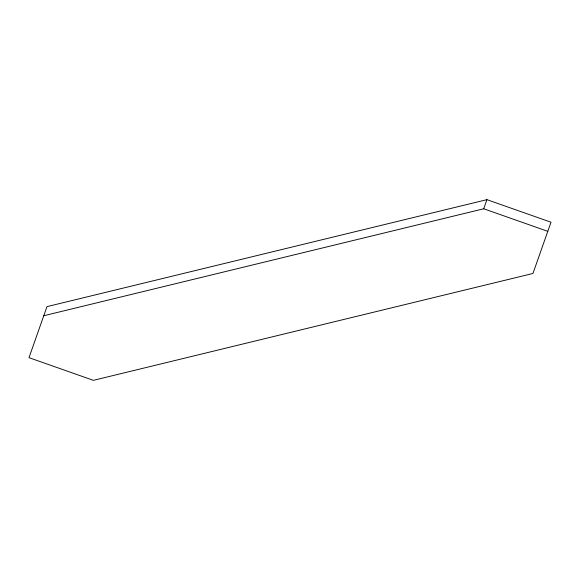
<?xml version="1.0" encoding="UTF-8"?>
<svg xmlns="http://www.w3.org/2000/svg" width="580" height="580" viewBox="0 0 580 580"><rect width="100%" height="100%" fill="white"/><g stroke="black" fill="none" stroke-linecap="round" stroke-linejoin="round"><path stroke-width="0.87" d="M43.761 315.738L483.72 208.771L486.924 199.658L551 222.22L532.955 273.47L93.394 380.342L29 357.664L46.973 306.632L486.924 199.658M483.72 208.771L547.788 231.333"/></g></svg>
